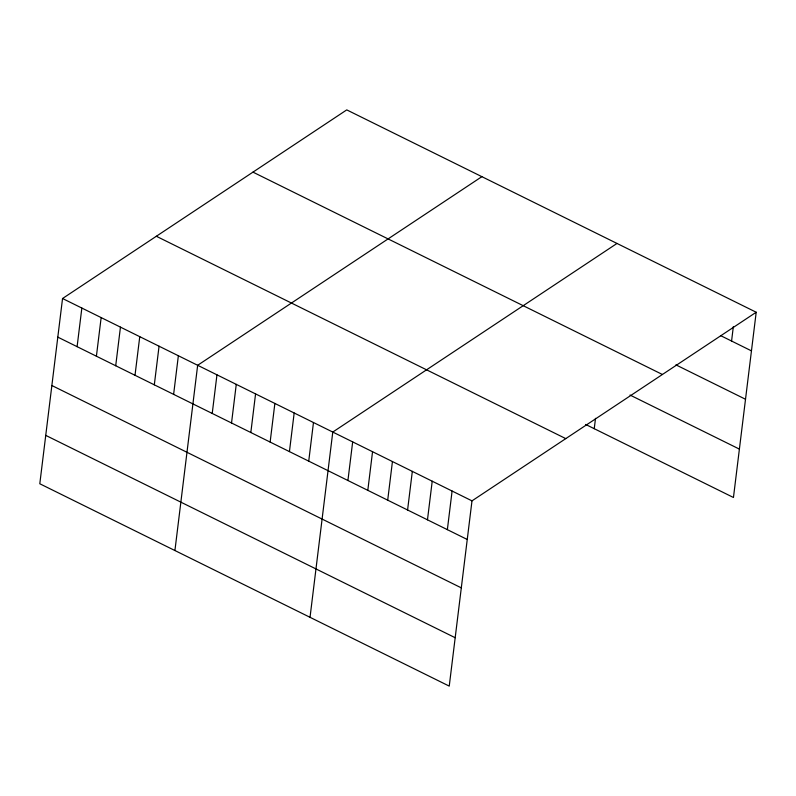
<?xml version="1.0" encoding="UTF-8"?>
<svg xmlns="http://www.w3.org/2000/svg" width="796" height="796" viewBox="0 0 796 796"><rect width="100%" height="100%" fill="white"/><g stroke="black" fill="none" stroke-linecap="round" stroke-linejoin="round"><path stroke-width="1.19" d="M62.546 298.51L39.8 483.759L449.243 686.112L471.988 500.863L756.2 312.241L346.757 109.888L62.546 298.51L471.988 500.863M77.103 346.668L81.849 308.052M96.406 356.21L101.152 317.584M115.709 365.752L120.455 327.126M135.012 375.284L139.758 336.668M154.315 384.826L159.061 346.2M173.618 394.368L178.364 355.742M174.921 550.534L197.657 365.284L481.869 176.672M212.224 413.442L216.96 374.826M231.527 422.984L236.263 384.359M250.83 432.526L255.566 393.901M270.133 442.059L274.869 403.443M289.436 451.601L294.172 412.985M308.729 461.143L313.475 422.517M310.032 617.308L332.778 432.059L616.99 243.447M347.922 480.515L352.668 441.889M367.812 490.336L372.548 451.72M387.702 500.167L392.438 461.551M407.582 509.997L412.328 471.371M427.472 519.828L432.218 481.202M447.362 529.648L452.098 491.032M594.244 428.696L595.517 418.328M731.574 341.036L733.345 326.549M756.2 312.241L733.454 497.49L585.667 424.457M720.519 335.574L751.454 350.867M675.913 364.857L745.514 399.254M252.969 172.135L662.411 374.488M630.014 395.045L739.394 449.103M156.334 236.263L565.777 438.616M57.8 337.126L467.242 539.479M51.859 385.513L461.302 587.866M45.74 435.372L455.183 637.725"/></g></svg>
